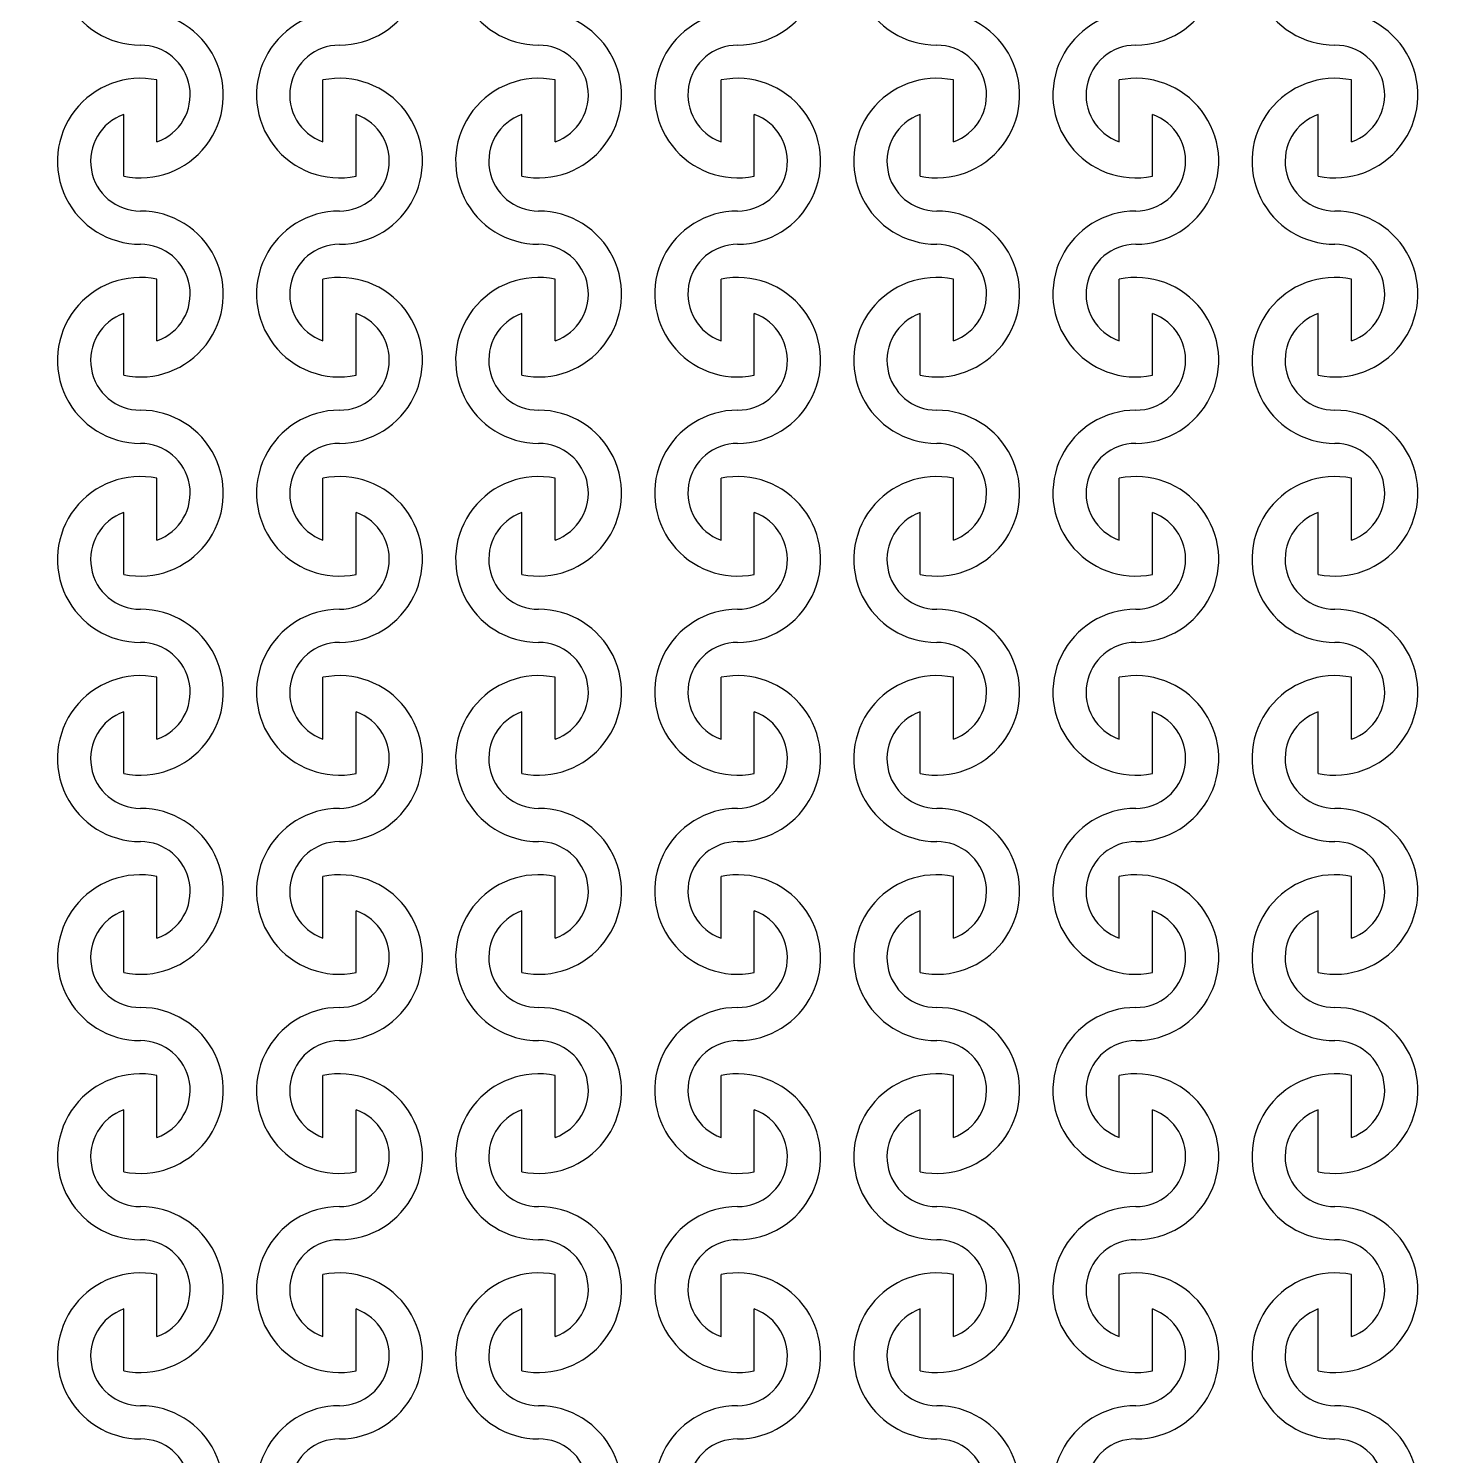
# Model space of a CAD drawing. Header units: millimetres. Extents: x 40661 to 310350, y 5158 to 133158.
# Drawn here: x 105468 to 107586, y 50621 to 52771 of the extents above; entities that cross this region are included whole.
import ezdxf

# ---------------------------------------------------------------- set-up
doc = ezdxf.new("R2010")
doc.units = ezdxf.units.MM
doc.layers.add('Clear', color=150, linetype='Continuous')

msp = doc.modelspace()

# ---------------------------------------------------------------- linework, layer by layer
for radius in [25000, 25000, 15000, 15000]:
    msp.add_circle((115660.5, 56821.1), radius)
at = {"layer": 'Clear'}
for p, q in [((105661.2, 52600.4), (105661.2, 52693.6)), ((105661.2, 52600.4), (105661.2, 52693.6)), ((105661.2, 52600.4), (105661.2, 52693.6)), ((105661.2, 52600.4), (105661.2, 52693.6)), ((105911.2, 52600.4), (105911.2, 52693.6)), ((105911.2, 52600.4), (105911.2, 52693.6)), ((105911.2, 52600.4), (105911.2, 52693.6)), ((105911.2, 52600.4), (105911.2, 52693.6)), ((106261.2, 52600.4), (106261.2, 52693.6)), ((106261.2, 52600.4), (106261.2, 52693.6)), ((106261.2, 52600.4), (106261.2, 52693.6)), ((106261.2, 52600.4), (106261.2, 52693.6)), ((106511.2, 52600.4), (106511.2, 52693.6)), ((106511.2, 52600.4), (106511.2, 52693.6)), ((106511.2, 52600.4), (106511.2, 52693.6)), ((106511.2, 52600.4), (106511.2, 52693.6)), ((106861.2, 52600.4), (106861.2, 52693.6)), ((106861.2, 52600.4), (106861.2, 52693.6)), ((106861.2, 52600.4), (106861.2, 52693.6)), ((106861.2, 52600.4), (106861.2, 52693.6)), ((107111.2, 52600.4), (107111.2, 52693.6)), ((107111.2, 52600.4), (107111.2, 52693.6)), ((107111.2, 52600.4), (107111.2, 52693.6)), ((107111.2, 52600.4), (107111.2, 52693.6)), ((107461.2, 52600.4), (107461.2, 52693.6)), ((107461.2, 52600.4), (107461.2, 52693.6)), ((107461.2, 52600.4), (107461.2, 52693.6)), ((107461.2, 52600.4), (107461.2, 52693.6)), ((105611.2, 52548.6), (105611.2, 52641.8)), ((105611.2, 52548.6), (105611.2, 52641.8)), ((105611.2, 52548.6), (105611.2, 52641.8)), ((105611.2, 52548.6), (105611.2, 52641.8)), ((105961.2, 52548.6), (105961.2, 52641.8)), ((105961.2, 52548.6), (105961.2, 52641.8)), ((105961.2, 52548.6), (105961.2, 52641.8)), ((105961.2, 52548.6), (105961.2, 52641.8)), ((106211.2, 52548.6), (106211.2, 52641.8)), ((106211.2, 52548.6), (106211.2, 52641.8)), ((106211.2, 52548.6), (106211.2, 52641.8)), ((106211.2, 52548.6), (106211.2, 52641.8)), ((106561.2, 52548.6), (106561.2, 52641.8)), ((106561.2, 52548.6), (106561.2, 52641.8)), ((106561.2, 52548.6), (106561.2, 52641.8)), ((106561.2, 52548.6), (106561.2, 52641.8)), ((106811.2, 52548.6), (106811.2, 52641.8)), ((106811.2, 52548.6), (106811.2, 52641.8)), ((106811.2, 52548.6), (106811.2, 52641.8)), ((106811.2, 52548.6), (106811.2, 52641.8)), ((107161.2, 52548.6), (107161.2, 52641.8)), ((107161.2, 52548.6), (107161.2, 52641.8)), ((107161.2, 52548.6), (107161.2, 52641.8)), ((107161.2, 52548.6), (107161.2, 52641.8)), ((107411.2, 52548.6), (107411.2, 52641.8)), ((107411.2, 52548.6), (107411.2, 52641.8)), ((107411.2, 52548.6), (107411.2, 52641.8)), ((107411.2, 52548.6), (107411.2, 52641.8)), ((105661.2, 52300.4), (105661.2, 52393.6)), ((105661.2, 52300.4), (105661.2, 52393.6)), ((105661.2, 52300.4), (105661.2, 52393.6)), ((105661.2, 52300.4), (105661.2, 52393.6)), ((105911.2, 52300.4), (105911.2, 52393.6)), ((105911.2, 52300.4), (105911.2, 52393.6)), ((105911.2, 52300.4), (105911.2, 52393.6)), ((105911.2, 52300.4), (105911.2, 52393.6)), ((106261.2, 52300.4), (106261.2, 52393.6)), ((106261.2, 52300.4), (106261.2, 52393.6)), ((106261.2, 52300.4), (106261.2, 52393.6)), ((106261.2, 52300.4), (106261.2, 52393.6)), ((106511.2, 52300.4), (106511.2, 52393.6)), ((106511.2, 52300.4), (106511.2, 52393.6)), ((106511.2, 52300.4), (106511.2, 52393.6)), ((106511.2, 52300.4), (106511.2, 52393.6)), ((106861.2, 52300.4), (106861.2, 52393.6)), ((106861.2, 52300.4), (106861.2, 52393.6)), ((106861.2, 52300.4), (106861.2, 52393.6)), ((106861.2, 52300.4), (106861.2, 52393.6)), ((107111.2, 52300.4), (107111.2, 52393.6)), ((107111.2, 52300.4), (107111.2, 52393.6)), ((107111.2, 52300.4), (107111.2, 52393.6)), ((107111.2, 52300.4), (107111.2, 52393.6)), ((107461.2, 52300.4), (107461.2, 52393.6)), ((107461.2, 52300.4), (107461.2, 52393.6)), ((107461.2, 52300.4), (107461.2, 52393.6)), ((107461.2, 52300.4), (107461.2, 52393.6)), ((105611.2, 52248.6), (105611.2, 52341.8)), ((105611.2, 52248.6), (105611.2, 52341.8)), ((105611.2, 52248.6), (105611.2, 52341.8)), ((105611.2, 52248.6), (105611.2, 52341.8)), ((105961.2, 52248.6), (105961.2, 52341.8)), ((105961.2, 52248.6), (105961.2, 52341.8)), ((105961.2, 52248.6), (105961.2, 52341.8)), ((105961.2, 52248.6), (105961.2, 52341.8)), ((106211.2, 52248.6), (106211.2, 52341.8)), ((106211.2, 52248.6), (106211.2, 52341.8)), ((106211.2, 52248.6), (106211.2, 52341.8)), ((106211.2, 52248.6), (106211.2, 52341.8)), ((106561.2, 52248.6), (106561.2, 52341.8)), ((106561.2, 52248.6), (106561.2, 52341.8)), ((106561.2, 52248.6), (106561.2, 52341.8)), ((106561.2, 52248.6), (106561.2, 52341.8)), ((106811.2, 52248.6), (106811.2, 52341.8)), ((106811.2, 52248.6), (106811.2, 52341.8)), ((106811.2, 52248.6), (106811.2, 52341.8)), ((106811.2, 52248.6), (106811.2, 52341.8)), ((107161.2, 52248.6), (107161.2, 52341.8)), ((107161.2, 52248.6), (107161.2, 52341.8)), ((107161.2, 52248.6), (107161.2, 52341.8)), ((107161.2, 52248.6), (107161.2, 52341.8)), ((107411.2, 52248.6), (107411.2, 52341.8)), ((107411.2, 52248.6), (107411.2, 52341.8)), ((107411.2, 52248.6), (107411.2, 52341.8)), ((107411.2, 52248.6), (107411.2, 52341.8)), ((105661.2, 52000.4), (105661.2, 52093.6)), ((105661.2, 52000.4), (105661.2, 52093.6)), ((105661.2, 52000.4), (105661.2, 52093.6)), ((105661.2, 52000.4), (105661.2, 52093.6)), ((105911.2, 52000.4), (105911.2, 52093.6)), ((105911.2, 52000.4), (105911.2, 52093.6)), ((105911.2, 52000.4), (105911.2, 52093.6)), ((105911.2, 52000.4), (105911.2, 52093.6)), ((106261.2, 52000.4), (106261.2, 52093.6)), ((106261.2, 52000.4), (106261.2, 52093.6)), ((106261.2, 52000.4), (106261.2, 52093.6)), ((106261.2, 52000.4), (106261.2, 52093.6)), ((106511.2, 52000.4), (106511.2, 52093.6)), ((106511.2, 52000.4), (106511.2, 52093.6)), ((106511.2, 52000.4), (106511.2, 52093.6)), ((106511.2, 52000.4), (106511.2, 52093.6)), ((106861.2, 52000.4), (106861.2, 52093.6)), ((106861.2, 52000.4), (106861.2, 52093.6)), ((106861.2, 52000.4), (106861.2, 52093.6)), ((106861.2, 52000.4), (106861.2, 52093.6)), ((107111.2, 52000.4), (107111.2, 52093.6)), ((107111.2, 52000.4), (107111.2, 52093.6)), ((107111.2, 52000.4), (107111.2, 52093.6)), ((107111.2, 52000.4), (107111.2, 52093.6)), ((107461.2, 52000.4), (107461.2, 52093.6)), ((107461.2, 52000.4), (107461.2, 52093.6)), ((107461.2, 52000.4), (107461.2, 52093.6)), ((107461.2, 52000.4), (107461.2, 52093.6)), ((105611.2, 51948.6), (105611.2, 52041.8)), ((105611.2, 51948.6), (105611.2, 52041.8)), ((105611.2, 51948.6), (105611.2, 52041.8)), ((105611.2, 51948.6), (105611.2, 52041.8)), ((105961.2, 51948.6), (105961.2, 52041.8)), ((105961.2, 51948.6), (105961.2, 52041.8)), ((105961.2, 51948.6), (105961.2, 52041.8)), ((105961.2, 51948.6), (105961.2, 52041.8)), ((106211.2, 51948.6), (106211.2, 52041.8)), ((106211.2, 51948.6), (106211.2, 52041.8)), ((106211.2, 51948.6), (106211.2, 52041.8)), ((106211.2, 51948.6), (106211.2, 52041.8)), ((106561.2, 51948.6), (106561.2, 52041.8)), ((106561.2, 51948.6), (106561.2, 52041.8)), ((106561.2, 51948.6), (106561.2, 52041.8)), ((106561.2, 51948.6), (106561.2, 52041.8)), ((106811.2, 51948.6), (106811.2, 52041.8)), ((106811.2, 51948.6), (106811.2, 52041.8)), ((106811.2, 51948.6), (106811.2, 52041.8)), ((106811.2, 51948.6), (106811.2, 52041.8)), ((107161.2, 51948.6), (107161.2, 52041.8)), ((107161.2, 51948.6), (107161.2, 52041.8)), ((107161.2, 51948.6), (107161.2, 52041.8)), ((107161.2, 51948.6), (107161.2, 52041.8)), ((107411.2, 51948.6), (107411.2, 52041.8)), ((107411.2, 51948.6), (107411.2, 52041.8)), ((107411.2, 51948.6), (107411.2, 52041.8)), ((107411.2, 51948.6), (107411.2, 52041.8)), ((105661.2, 51700.4), (105661.2, 51793.6)), ((105661.2, 51700.4), (105661.2, 51793.6)), ((105661.2, 51700.4), (105661.2, 51793.6)), ((105661.2, 51700.4), (105661.2, 51793.6)), ((105911.2, 51700.4), (105911.2, 51793.6)), ((105911.2, 51700.4), (105911.2, 51793.6)), ((105911.2, 51700.4), (105911.2, 51793.6)), ((105911.2, 51700.4), (105911.2, 51793.6)), ((106261.2, 51700.4), (106261.2, 51793.6)), ((106261.2, 51700.4), (106261.2, 51793.6)), ((106261.2, 51700.4), (106261.2, 51793.6)), ((106261.2, 51700.4), (106261.2, 51793.6)), ((106511.2, 51700.4), (106511.2, 51793.6)), ((106511.2, 51700.4), (106511.2, 51793.6)), ((106511.2, 51700.4), (106511.2, 51793.6)), ((106511.2, 51700.4), (106511.2, 51793.6)), ((106861.2, 51700.4), (106861.2, 51793.6)), ((106861.2, 51700.4), (106861.2, 51793.6)), ((106861.2, 51700.4), (106861.2, 51793.6)), ((106861.2, 51700.4), (106861.2, 51793.6)), ((107111.2, 51700.4), (107111.2, 51793.6)), ((107111.2, 51700.4), (107111.2, 51793.6)), ((107111.2, 51700.4), (107111.2, 51793.6)), ((107111.2, 51700.4), (107111.2, 51793.6)), ((107461.2, 51700.4), (107461.2, 51793.6)), ((107461.2, 51700.4), (107461.2, 51793.6)), ((107461.2, 51700.4), (107461.2, 51793.6)), ((107461.2, 51700.4), (107461.2, 51793.6)), ((105611.2, 51648.6), (105611.2, 51741.8)), ((105611.2, 51648.6), (105611.2, 51741.8)), ((105611.2, 51648.6), (105611.2, 51741.8)), ((105611.2, 51648.6), (105611.2, 51741.8)), ((105961.2, 51648.6), (105961.2, 51741.8)), ((105961.2, 51648.6), (105961.2, 51741.8)), ((105961.2, 51648.6), (105961.2, 51741.8)), ((105961.2, 51648.6), (105961.2, 51741.8)), ((106211.2, 51648.6), (106211.2, 51741.8)), ((106211.2, 51648.6), (106211.2, 51741.8)), ((106211.2, 51648.6), (106211.2, 51741.8)), ((106211.2, 51648.6), (106211.2, 51741.8)), ((106561.2, 51648.6), (106561.2, 51741.8)), ((106561.2, 51648.6), (106561.2, 51741.8)), ((106561.2, 51648.6), (106561.2, 51741.8)), ((106561.2, 51648.6), (106561.2, 51741.8)), ((106811.2, 51648.6), (106811.2, 51741.8)), ((106811.2, 51648.6), (106811.2, 51741.8)), ((106811.2, 51648.6), (106811.2, 51741.8)), ((106811.2, 51648.6), (106811.2, 51741.8)), ((107161.2, 51648.6), (107161.2, 51741.8)), ((107161.2, 51648.6), (107161.2, 51741.8)), ((107161.2, 51648.6), (107161.2, 51741.8)), ((107161.2, 51648.6), (107161.2, 51741.8)), ((107411.2, 51648.6), (107411.2, 51741.8)), ((107411.2, 51648.6), (107411.2, 51741.8)), ((107411.2, 51648.6), (107411.2, 51741.8)), ((107411.2, 51648.6), (107411.2, 51741.8)), ((105661.2, 51400.4), (105661.2, 51493.6)), ((105661.2, 51400.4), (105661.2, 51493.6)), ((105661.2, 51400.4), (105661.2, 51493.6)), ((105661.2, 51400.4), (105661.2, 51493.6)), ((105911.2, 51400.4), (105911.2, 51493.6)), ((105911.2, 51400.4), (105911.2, 51493.6)), ((105911.2, 51400.4), (105911.2, 51493.6)), ((105911.2, 51400.4), (105911.2, 51493.6)), ((106261.2, 51400.4), (106261.2, 51493.6)), ((106261.2, 51400.4), (106261.2, 51493.6)), ((106261.2, 51400.4), (106261.2, 51493.6)), ((106261.2, 51400.4), (106261.2, 51493.6)), ((106511.2, 51400.4), (106511.2, 51493.6)), ((106511.2, 51400.4), (106511.2, 51493.6)), ((106511.2, 51400.4), (106511.2, 51493.6)), ((106511.2, 51400.4), (106511.2, 51493.6)), ((106861.2, 51400.4), (106861.2, 51493.6)), ((106861.2, 51400.4), (106861.2, 51493.6)), ((106861.2, 51400.4), (106861.2, 51493.6)), ((106861.2, 51400.4), (106861.2, 51493.6)), ((107111.2, 51400.4), (107111.2, 51493.6)), ((107111.2, 51400.4), (107111.2, 51493.6)), ((107111.2, 51400.4), (107111.2, 51493.6)), ((107111.2, 51400.4), (107111.2, 51493.6)), ((107461.2, 51400.4), (107461.2, 51493.6)), ((107461.2, 51400.4), (107461.2, 51493.6)), ((107461.2, 51400.4), (107461.2, 51493.6)), ((107461.2, 51400.4), (107461.2, 51493.6)), ((105611.2, 51348.6), (105611.2, 51441.8)), ((105611.2, 51348.6), (105611.2, 51441.8)), ((105611.2, 51348.6), (105611.2, 51441.8)), ((105611.2, 51348.6), (105611.2, 51441.8)), ((105961.2, 51348.6), (105961.2, 51441.8)), ((105961.2, 51348.6), (105961.2, 51441.8)), ((105961.2, 51348.6), (105961.2, 51441.8)), ((105961.2, 51348.6), (105961.2, 51441.8)), ((106211.2, 51348.6), (106211.2, 51441.8)), ((106211.2, 51348.6), (106211.2, 51441.8)), ((106211.2, 51348.6), (106211.2, 51441.8)), ((106211.2, 51348.6), (106211.2, 51441.8)), ((106561.2, 51348.6), (106561.2, 51441.8)), ((106561.2, 51348.6), (106561.2, 51441.8)), ((106561.2, 51348.6), (106561.2, 51441.8)), ((106561.2, 51348.6), (106561.2, 51441.8)), ((106811.2, 51348.6), (106811.2, 51441.8)), ((106811.2, 51348.6), (106811.2, 51441.8)), ((106811.2, 51348.6), (106811.2, 51441.8)), ((106811.2, 51348.6), (106811.2, 51441.8)), ((107161.2, 51348.6), (107161.2, 51441.8)), ((107161.2, 51348.6), (107161.2, 51441.8)), ((107161.2, 51348.6), (107161.2, 51441.8)), ((107161.2, 51348.6), (107161.2, 51441.8)), ((107411.2, 51348.6), (107411.2, 51441.8)), ((107411.2, 51348.6), (107411.2, 51441.8)), ((107411.2, 51348.6), (107411.2, 51441.8)), ((107411.2, 51348.6), (107411.2, 51441.8)), ((105661.2, 51100.4), (105661.2, 51193.6)), ((105661.2, 51100.4), (105661.2, 51193.6)), ((105661.2, 51100.4), (105661.2, 51193.6)), ((105661.2, 51100.4), (105661.2, 51193.6)), ((105911.2, 51100.4), (105911.2, 51193.6)), ((105911.2, 51100.4), (105911.2, 51193.6)), ((105911.2, 51100.4), (105911.2, 51193.6)), ((105911.2, 51100.4), (105911.2, 51193.6)), ((106261.2, 51100.4), (106261.2, 51193.6)), ((106261.2, 51100.4), (106261.2, 51193.6)), ((106261.2, 51100.4), (106261.2, 51193.6)), ((106261.2, 51100.4), (106261.2, 51193.6)), ((106511.2, 51100.4), (106511.2, 51193.6)), ((106511.2, 51100.4), (106511.2, 51193.6)), ((106511.2, 51100.4), (106511.2, 51193.6)), ((106511.2, 51100.4), (106511.2, 51193.6)), ((106861.2, 51100.4), (106861.2, 51193.6)), ((106861.2, 51100.4), (106861.2, 51193.6)), ((106861.2, 51100.4), (106861.2, 51193.6)), ((106861.2, 51100.4), (106861.2, 51193.6)), ((107111.2, 51100.4), (107111.2, 51193.6)), ((107111.2, 51100.4), (107111.2, 51193.6)), ((107111.2, 51100.4), (107111.2, 51193.6)), ((107111.2, 51100.4), (107111.2, 51193.6)), ((107461.2, 51100.4), (107461.2, 51193.6)), ((107461.2, 51100.4), (107461.2, 51193.6)), ((107461.2, 51100.4), (107461.2, 51193.6)), ((107461.2, 51100.4), (107461.2, 51193.6)), ((105611.2, 51048.6), (105611.2, 51141.8)), ((105611.2, 51048.6), (105611.2, 51141.8)), ((105611.2, 51048.6), (105611.2, 51141.8)), ((105611.2, 51048.6), (105611.2, 51141.8)), ((105961.2, 51048.6), (105961.2, 51141.8)), ((105961.2, 51048.6), (105961.2, 51141.8)), ((105961.2, 51048.6), (105961.2, 51141.8)), ((105961.2, 51048.6), (105961.2, 51141.8)), ((106211.2, 51048.6), (106211.2, 51141.8)), ((106211.2, 51048.6), (106211.2, 51141.8)), ((106211.2, 51048.6), (106211.2, 51141.8)), ((106211.2, 51048.6), (106211.2, 51141.8)), ((106561.2, 51048.6), (106561.2, 51141.8)), ((106561.2, 51048.6), (106561.2, 51141.8)), ((106561.2, 51048.6), (106561.2, 51141.8)), ((106561.2, 51048.6), (106561.2, 51141.8)), ((106811.2, 51048.6), (106811.2, 51141.8)), ((106811.2, 51048.6), (106811.2, 51141.8)), ((106811.2, 51048.6), (106811.2, 51141.8)), ((106811.2, 51048.6), (106811.2, 51141.8)), ((107161.2, 51048.6), (107161.2, 51141.8)), ((107161.2, 51048.6), (107161.2, 51141.8)), ((107161.2, 51048.6), (107161.2, 51141.8)), ((107161.2, 51048.6), (107161.2, 51141.8)), ((107411.2, 51048.6), (107411.2, 51141.8)), ((107411.2, 51048.6), (107411.2, 51141.8)), ((107411.2, 51048.6), (107411.2, 51141.8)), ((107411.2, 51048.6), (107411.2, 51141.8)), ((105661.2, 50800.4), (105661.2, 50893.6)), ((105661.2, 50800.4), (105661.2, 50893.6)), ((105661.2, 50800.4), (105661.2, 50893.6)), ((105661.2, 50800.4), (105661.2, 50893.6)), ((105911.2, 50800.4), (105911.2, 50893.6)), ((105911.2, 50800.4), (105911.2, 50893.6)), ((105911.2, 50800.4), (105911.2, 50893.6)), ((105911.2, 50800.4), (105911.2, 50893.6)), ((106261.2, 50800.4), (106261.2, 50893.6)), ((106261.2, 50800.4), (106261.2, 50893.6)), ((106261.2, 50800.4), (106261.2, 50893.6)), ((106261.2, 50800.4), (106261.2, 50893.6)), ((106511.2, 50800.4), (106511.2, 50893.6)), ((106511.2, 50800.4), (106511.2, 50893.6)), ((106511.2, 50800.4), (106511.2, 50893.6)), ((106511.2, 50800.4), (106511.2, 50893.6)), ((106861.2, 50800.4), (106861.2, 50893.6)), ((106861.2, 50800.4), (106861.2, 50893.6)), ((106861.2, 50800.4), (106861.2, 50893.6)), ((106861.2, 50800.4), (106861.2, 50893.6)), ((107111.2, 50800.4), (107111.2, 50893.6)), ((107111.2, 50800.4), (107111.2, 50893.6)), ((107111.2, 50800.4), (107111.2, 50893.6)), ((107111.2, 50800.4), (107111.2, 50893.6)), ((107461.2, 50800.4), (107461.2, 50893.6)), ((107461.2, 50800.4), (107461.2, 50893.6)), ((107461.2, 50800.4), (107461.2, 50893.6)), ((107461.2, 50800.4), (107461.2, 50893.6)), ((105611.2, 50748.6), (105611.2, 50841.8)), ((105611.2, 50748.6), (105611.2, 50841.8)), ((105611.2, 50748.6), (105611.2, 50841.8)), ((105611.2, 50748.6), (105611.2, 50841.8)), ((105961.2, 50748.6), (105961.2, 50841.8)), ((105961.2, 50748.6), (105961.2, 50841.8)), ((105961.2, 50748.6), (105961.2, 50841.8)), ((105961.2, 50748.6), (105961.2, 50841.8)), ((106211.2, 50748.6), (106211.2, 50841.8)), ((106211.2, 50748.6), (106211.2, 50841.8)), ((106211.2, 50748.6), (106211.2, 50841.8)), ((106211.2, 50748.6), (106211.2, 50841.8)), ((106561.2, 50748.6), (106561.2, 50841.8)), ((106561.2, 50748.6), (106561.2, 50841.8)), ((106561.2, 50748.6), (106561.2, 50841.8)), ((106561.2, 50748.6), (106561.2, 50841.8)), ((106811.2, 50748.6), (106811.2, 50841.8)), ((106811.2, 50748.6), (106811.2, 50841.8)), ((106811.2, 50748.6), (106811.2, 50841.8)), ((106811.2, 50748.6), (106811.2, 50841.8)), ((107161.2, 50748.6), (107161.2, 50841.8)), ((107161.2, 50748.6), (107161.2, 50841.8)), ((107161.2, 50748.6), (107161.2, 50841.8)), ((107161.2, 50748.6), (107161.2, 50841.8)), ((107411.2, 50748.6), (107411.2, 50841.8)), ((107411.2, 50748.6), (107411.2, 50841.8)), ((107411.2, 50748.6), (107411.2, 50841.8)), ((107411.2, 50748.6), (107411.2, 50841.8))]:
    msp.add_line(p, q, dxfattribs=at)
for centre, radius, start, end in [((105636.2, 52871.1), 125, 78.463, 270), ((105636.2, 52871.1), 125, 78.463, 270), ((105936.2, 52871.1), 125, 270, 101.537), ((105936.2, 52871.1), 125, 270, 101.537), ((106236.2, 52871.1), 125, 78.463, 270), ((106236.2, 52871.1), 125, 78.463, 270), ((106536.2, 52871.1), 125, 270, 101.537), ((106536.2, 52871.1), 125, 270, 101.537), ((106836.2, 52871.1), 125, 78.463, 270), ((106836.2, 52871.1), 125, 78.463, 270), ((107136.2, 52871.1), 125, 270, 101.537), ((107136.2, 52871.1), 125, 270, 101.537), ((107436.2, 52871.1), 125, 78.463, 270), ((107436.2, 52871.1), 125, 78.463, 270), ((105636.2, 52671.1), 125, 258.463, 90), ((105636.2, 52671.1), 125, 258.463, 90), ((105936.2, 52671.1), 125, 90, 281.537), ((105936.2, 52671.1), 125, 90, 281.537), ((106236.2, 52671.1), 125, 258.463, 90), ((106236.2, 52671.1), 125, 258.463, 90), ((106536.2, 52671.1), 125, 90, 281.537), ((106536.2, 52671.1), 125, 90, 281.537), ((106836.2, 52671.1), 125, 258.463, 90), ((106836.2, 52671.1), 125, 258.463, 90), ((107136.2, 52671.1), 125, 90, 281.537), ((107136.2, 52671.1), 125, 90, 281.537), ((107436.2, 52671.1), 125, 258.463, 90), ((107436.2, 52671.1), 125, 258.463, 90), ((105636.2, 52671.1), 75, 289.4712, 90), ((105636.2, 52671.1), 75, 289.4712, 90), ((105936.2, 52671.1), 75, 90, 250.5288), ((105936.2, 52671.1), 75, 90, 250.5288), ((106236.2, 52671.1), 75, 289.4712, 90), ((106236.2, 52671.1), 75, 289.4712, 90), ((106536.2, 52671.1), 75, 90, 250.5288), ((106536.2, 52671.1), 75, 90, 250.5288), ((106836.2, 52671.1), 75, 289.4712, 90), ((106836.2, 52671.1), 75, 289.4712, 90), ((107136.2, 52671.1), 75, 90, 250.5288), ((107136.2, 52671.1), 75, 90, 250.5288), ((107436.2, 52671.1), 75, 289.4712, 90), ((107436.2, 52671.1), 75, 289.4712, 90), ((105636.2, 52571.1), 125, 78.463, 270), ((105636.2, 52571.1), 125, 78.463, 270), ((105936.2, 52571.1), 125, 270, 101.537), ((105936.2, 52571.1), 125, 270, 101.537), ((106236.2, 52571.1), 125, 78.463, 270), ((106236.2, 52571.1), 125, 78.463, 270), ((106536.2, 52571.1), 125, 270, 101.537), ((106536.2, 52571.1), 125, 270, 101.537), ((106836.2, 52571.1), 125, 78.463, 270), ((106836.2, 52571.1), 125, 78.463, 270), ((107136.2, 52571.1), 125, 270, 101.537), ((107136.2, 52571.1), 125, 270, 101.537), ((107436.2, 52571.1), 125, 78.463, 270), ((107436.2, 52571.1), 125, 78.463, 270), ((105636.2, 52571.1), 75, 109.4712, 270), ((105636.2, 52571.1), 75, 109.4712, 270), ((105936.2, 52571.1), 75, 270, 70.5288), ((105936.2, 52571.1), 75, 270, 70.5288), ((106236.2, 52571.1), 75, 109.4712, 270), ((106236.2, 52571.1), 75, 109.4712, 270), ((106536.2, 52571.1), 75, 270, 70.5288), ((106536.2, 52571.1), 75, 270, 70.5288), ((106836.2, 52571.1), 75, 109.4712, 270), ((106836.2, 52571.1), 75, 109.4712, 270), ((107136.2, 52571.1), 75, 270, 70.5288), ((107136.2, 52571.1), 75, 270, 70.5288), ((107436.2, 52571.1), 75, 109.4712, 270), ((107436.2, 52571.1), 75, 109.4712, 270), ((105636.2, 52371.1), 125, 258.463, 90), ((105636.2, 52371.1), 125, 258.463, 90), ((105936.2, 52371.1), 125, 90, 281.537), ((105936.2, 52371.1), 125, 90, 281.537), ((106236.2, 52371.1), 125, 258.463, 90), ((106236.2, 52371.1), 125, 258.463, 90), ((106536.2, 52371.1), 125, 90, 281.537), ((106536.2, 52371.1), 125, 90, 281.537), ((106836.2, 52371.1), 125, 258.463, 90), ((106836.2, 52371.1), 125, 258.463, 90), ((107136.2, 52371.1), 125, 90, 281.537), ((107136.2, 52371.1), 125, 90, 281.537), ((107436.2, 52371.1), 125, 258.463, 90), ((107436.2, 52371.1), 125, 258.463, 90), ((105636.2, 52371.1), 75, 289.4712, 90), ((105636.2, 52371.1), 75, 289.4712, 90), ((105936.2, 52371.1), 75, 90, 250.5288), ((105936.2, 52371.1), 75, 90, 250.5288), ((106236.2, 52371.1), 75, 289.4712, 90), ((106236.2, 52371.1), 75, 289.4712, 90), ((106536.2, 52371.1), 75, 90, 250.5288), ((106536.2, 52371.1), 75, 90, 250.5288), ((106836.2, 52371.1), 75, 289.4712, 90), ((106836.2, 52371.1), 75, 289.4712, 90), ((107136.2, 52371.1), 75, 90, 250.5288), ((107136.2, 52371.1), 75, 90, 250.5288), ((107436.2, 52371.1), 75, 289.4712, 90), ((107436.2, 52371.1), 75, 289.4712, 90), ((105636.2, 52271.1), 125, 78.463, 270), ((105636.2, 52271.1), 125, 78.463, 270), ((105936.2, 52271.1), 125, 270, 101.537), ((105936.2, 52271.1), 125, 270, 101.537), ((106236.2, 52271.1), 125, 78.463, 270), ((106236.2, 52271.1), 125, 78.463, 270), ((106536.2, 52271.1), 125, 270, 101.537), ((106536.2, 52271.1), 125, 270, 101.537), ((106836.2, 52271.1), 125, 78.463, 270), ((106836.2, 52271.1), 125, 78.463, 270), ((107136.2, 52271.1), 125, 270, 101.537), ((107136.2, 52271.1), 125, 270, 101.537), ((107436.2, 52271.1), 125, 78.463, 270), ((107436.2, 52271.1), 125, 78.463, 270), ((105636.2, 52271.1), 75, 109.4712, 270), ((105636.2, 52271.1), 75, 109.4712, 270), ((105936.2, 52271.1), 75, 270, 70.5288), ((105936.2, 52271.1), 75, 270, 70.5288), ((106236.2, 52271.1), 75, 109.4712, 270), ((106236.2, 52271.1), 75, 109.4712, 270), ((106536.2, 52271.1), 75, 270, 70.5288), ((106536.2, 52271.1), 75, 270, 70.5288), ((106836.2, 52271.1), 75, 109.4712, 270), ((106836.2, 52271.1), 75, 109.4712, 270), ((107136.2, 52271.1), 75, 270, 70.5288), ((107136.2, 52271.1), 75, 270, 70.5288), ((107436.2, 52271.1), 75, 109.4712, 270), ((107436.2, 52271.1), 75, 109.4712, 270), ((105636.2, 52071.1), 125, 258.463, 90), ((105636.2, 52071.1), 125, 258.463, 90), ((105936.2, 52071.1), 125, 90, 281.537), ((105936.2, 52071.1), 125, 90, 281.537), ((106236.2, 52071.1), 125, 258.463, 90), ((106236.2, 52071.1), 125, 258.463, 90), ((106536.2, 52071.1), 125, 90, 281.537), ((106536.2, 52071.1), 125, 90, 281.537), ((106836.2, 52071.1), 125, 258.463, 90), ((106836.2, 52071.1), 125, 258.463, 90), ((107136.2, 52071.1), 125, 90, 281.537), ((107136.2, 52071.1), 125, 90, 281.537), ((107436.2, 52071.1), 125, 258.463, 90), ((107436.2, 52071.1), 125, 258.463, 90), ((105636.2, 52071.1), 75, 289.4712, 90), ((105636.2, 52071.1), 75, 289.4712, 90), ((105936.2, 52071.1), 75, 90, 250.5288), ((105936.2, 52071.1), 75, 90, 250.5288), ((106236.2, 52071.1), 75, 289.4712, 90), ((106236.2, 52071.1), 75, 289.4712, 90), ((106536.2, 52071.1), 75, 90, 250.5288), ((106536.2, 52071.1), 75, 90, 250.5288), ((106836.2, 52071.1), 75, 289.4712, 90), ((106836.2, 52071.1), 75, 289.4712, 90), ((107136.2, 52071.1), 75, 90, 250.5288), ((107136.2, 52071.1), 75, 90, 250.5288), ((107436.2, 52071.1), 75, 289.4712, 90), ((107436.2, 52071.1), 75, 289.4712, 90), ((105636.2, 51971.1), 125, 78.463, 270), ((105636.2, 51971.1), 125, 78.463, 270), ((105936.2, 51971.1), 125, 270, 101.537), ((105936.2, 51971.1), 125, 270, 101.537), ((106236.2, 51971.1), 125, 78.463, 270), ((106236.2, 51971.1), 125, 78.463, 270), ((106536.2, 51971.1), 125, 270, 101.537), ((106536.2, 51971.1), 125, 270, 101.537), ((106836.2, 51971.1), 125, 78.463, 270), ((106836.2, 51971.1), 125, 78.463, 270), ((107136.2, 51971.1), 125, 270, 101.537), ((107136.2, 51971.1), 125, 270, 101.537), ((107436.2, 51971.1), 125, 78.463, 270), ((107436.2, 51971.1), 125, 78.463, 270), ((105636.2, 51971.1), 75, 109.4712, 270), ((105636.2, 51971.1), 75, 109.4712, 270), ((105936.2, 51971.1), 75, 270, 70.5288), ((105936.2, 51971.1), 75, 270, 70.5288), ((106236.2, 51971.1), 75, 109.4712, 270), ((106236.2, 51971.1), 75, 109.4712, 270), ((106536.2, 51971.1), 75, 270, 70.5288), ((106536.2, 51971.1), 75, 270, 70.5288), ((106836.2, 51971.1), 75, 109.4712, 270), ((106836.2, 51971.1), 75, 109.4712, 270), ((107136.2, 51971.1), 75, 270, 70.5288), ((107136.2, 51971.1), 75, 270, 70.5288), ((107436.2, 51971.1), 75, 109.4712, 270), ((107436.2, 51971.1), 75, 109.4712, 270), ((105636.2, 51771.1), 125, 258.463, 90), ((105636.2, 51771.1), 125, 258.463, 90), ((105936.2, 51771.1), 125, 90, 281.537), ((105936.2, 51771.1), 125, 90, 281.537), ((106236.2, 51771.1), 125, 258.463, 90), ((106236.2, 51771.1), 125, 258.463, 90), ((106536.2, 51771.1), 125, 90, 281.537), ((106536.2, 51771.1), 125, 90, 281.537), ((106836.2, 51771.1), 125, 258.463, 90), ((106836.2, 51771.1), 125, 258.463, 90), ((107136.2, 51771.1), 125, 90, 281.537), ((107136.2, 51771.1), 125, 90, 281.537), ((107436.2, 51771.1), 125, 258.463, 90), ((107436.2, 51771.1), 125, 258.463, 90), ((105636.2, 51771.1), 75, 289.4712, 90), ((105636.2, 51771.1), 75, 289.4712, 90), ((105936.2, 51771.1), 75, 90, 250.5288), ((105936.2, 51771.1), 75, 90, 250.5288), ((106236.2, 51771.1), 75, 289.4712, 90), ((106236.2, 51771.1), 75, 289.4712, 90), ((106536.2, 51771.1), 75, 90, 250.5288), ((106536.2, 51771.1), 75, 90, 250.5288), ((106836.2, 51771.1), 75, 289.4712, 90), ((106836.2, 51771.1), 75, 289.4712, 90), ((107136.2, 51771.1), 75, 90, 250.5288), ((107136.2, 51771.1), 75, 90, 250.5288), ((107436.2, 51771.1), 75, 289.4712, 90), ((107436.2, 51771.1), 75, 289.4712, 90), ((105636.2, 51671.1), 125, 78.463, 270), ((105636.2, 51671.1), 125, 78.463, 270), ((105936.2, 51671.1), 125, 270, 101.537), ((105936.2, 51671.1), 125, 270, 101.537), ((106236.2, 51671.1), 125, 78.463, 270), ((106236.2, 51671.1), 125, 78.463, 270), ((106536.2, 51671.1), 125, 270, 101.537), ((106536.2, 51671.1), 125, 270, 101.537), ((106836.2, 51671.1), 125, 78.463, 270), ((106836.2, 51671.1), 125, 78.463, 270), ((107136.2, 51671.1), 125, 270, 101.537), ((107136.2, 51671.1), 125, 270, 101.537), ((107436.2, 51671.1), 125, 78.463, 270), ((107436.2, 51671.1), 125, 78.463, 270), ((105636.2, 51671.1), 75, 109.4712, 270), ((105636.2, 51671.1), 75, 109.4712, 270), ((105936.2, 51671.1), 75, 270, 70.5288), ((105936.2, 51671.1), 75, 270, 70.5288), ((106236.2, 51671.1), 75, 109.4712, 270), ((106236.2, 51671.1), 75, 109.4712, 270), ((106536.2, 51671.1), 75, 270, 70.5288), ((106536.2, 51671.1), 75, 270, 70.5288), ((106836.2, 51671.1), 75, 109.4712, 270), ((106836.2, 51671.1), 75, 109.4712, 270), ((107136.2, 51671.1), 75, 270, 70.5288), ((107136.2, 51671.1), 75, 270, 70.5288), ((107436.2, 51671.1), 75, 109.4712, 270), ((107436.2, 51671.1), 75, 109.4712, 270), ((105636.2, 51471.1), 125, 258.463, 90), ((105636.2, 51471.1), 125, 258.463, 90), ((105936.2, 51471.1), 125, 90, 281.537), ((105936.2, 51471.1), 125, 90, 281.537), ((106236.2, 51471.1), 125, 258.463, 90), ((106236.2, 51471.1), 125, 258.463, 90), ((106536.2, 51471.1), 125, 90, 281.537), ((106536.2, 51471.1), 125, 90, 281.537), ((106836.2, 51471.1), 125, 258.463, 90), ((106836.2, 51471.1), 125, 258.463, 90), ((107136.2, 51471.1), 125, 90, 281.537), ((107136.2, 51471.1), 125, 90, 281.537), ((107436.2, 51471.1), 125, 258.463, 90), ((107436.2, 51471.1), 125, 258.463, 90), ((105636.2, 51471.1), 75, 289.4712, 90), ((105636.2, 51471.1), 75, 289.4712, 90), ((105936.2, 51471.1), 75, 90, 250.5288), ((105936.2, 51471.1), 75, 90, 250.5288), ((106236.2, 51471.1), 75, 289.4712, 90), ((106236.2, 51471.1), 75, 289.4712, 90), ((106536.2, 51471.1), 75, 90, 250.5288), ((106536.2, 51471.1), 75, 90, 250.5288), ((106836.2, 51471.1), 75, 289.4712, 90), ((106836.2, 51471.1), 75, 289.4712, 90), ((107136.2, 51471.1), 75, 90, 250.5288), ((107136.2, 51471.1), 75, 90, 250.5288), ((107436.2, 51471.1), 75, 289.4712, 90), ((107436.2, 51471.1), 75, 289.4712, 90), ((105636.2, 51371.1), 125, 78.463, 270), ((105636.2, 51371.1), 125, 78.463, 270), ((105936.2, 51371.1), 125, 270, 101.537), ((105936.2, 51371.1), 125, 270, 101.537), ((106236.2, 51371.1), 125, 78.463, 270), ((106236.2, 51371.1), 125, 78.463, 270), ((106536.2, 51371.1), 125, 270, 101.537), ((106536.2, 51371.1), 125, 270, 101.537), ((106836.2, 51371.1), 125, 78.463, 270), ((106836.2, 51371.1), 125, 78.463, 270), ((107136.2, 51371.1), 125, 270, 101.537), ((107136.2, 51371.1), 125, 270, 101.537), ((107436.2, 51371.1), 125, 78.463, 270), ((107436.2, 51371.1), 125, 78.463, 270), ((105636.2, 51371.1), 75, 109.4712, 270), ((105636.2, 51371.1), 75, 109.4712, 270), ((105936.2, 51371.1), 75, 270, 70.5288), ((105936.2, 51371.1), 75, 270, 70.5288), ((106236.2, 51371.1), 75, 109.4712, 270), ((106236.2, 51371.1), 75, 109.4712, 270), ((106536.2, 51371.1), 75, 270, 70.5288), ((106536.2, 51371.1), 75, 270, 70.5288), ((106836.2, 51371.1), 75, 109.4712, 270), ((106836.2, 51371.1), 75, 109.4712, 270), ((107136.2, 51371.1), 75, 270, 70.5288), ((107136.2, 51371.1), 75, 270, 70.5288), ((107436.2, 51371.1), 75, 109.4712, 270), ((107436.2, 51371.1), 75, 109.4712, 270), ((105636.2, 51171.1), 125, 258.463, 90), ((105636.2, 51171.1), 125, 258.463, 90), ((105936.2, 51171.1), 125, 90, 281.537), ((105936.2, 51171.1), 125, 90, 281.537), ((106236.2, 51171.1), 125, 258.463, 90), ((106236.2, 51171.1), 125, 258.463, 90), ((106536.2, 51171.1), 125, 90, 281.537), ((106536.2, 51171.1), 125, 90, 281.537), ((106836.2, 51171.1), 125, 258.463, 90), ((106836.2, 51171.1), 125, 258.463, 90), ((107136.2, 51171.1), 125, 90, 281.537), ((107136.2, 51171.1), 125, 90, 281.537), ((107436.2, 51171.1), 125, 258.463, 90), ((107436.2, 51171.1), 125, 258.463, 90), ((105636.2, 51171.1), 75, 289.4712, 90), ((105636.2, 51171.1), 75, 289.4712, 90), ((105936.2, 51171.1), 75, 90, 250.5288), ((105936.2, 51171.1), 75, 90, 250.5288), ((106236.2, 51171.1), 75, 289.4712, 90), ((106236.2, 51171.1), 75, 289.4712, 90), ((106536.2, 51171.1), 75, 90, 250.5288), ((106536.2, 51171.1), 75, 90, 250.5288), ((106836.2, 51171.1), 75, 289.4712, 90), ((106836.2, 51171.1), 75, 289.4712, 90), ((107136.2, 51171.1), 75, 90, 250.5288), ((107136.2, 51171.1), 75, 90, 250.5288), ((107436.2, 51171.1), 75, 289.4712, 90), ((107436.2, 51171.1), 75, 289.4712, 90), ((105636.2, 51071.1), 125, 78.463, 270), ((105636.2, 51071.1), 125, 78.463, 270), ((105936.2, 51071.1), 125, 270, 101.537), ((105936.2, 51071.1), 125, 270, 101.537), ((106236.2, 51071.1), 125, 78.463, 270), ((106236.2, 51071.1), 125, 78.463, 270), ((106536.2, 51071.1), 125, 270, 101.537), ((106536.2, 51071.1), 125, 270, 101.537), ((106836.2, 51071.1), 125, 78.463, 270), ((106836.2, 51071.1), 125, 78.463, 270), ((107136.2, 51071.1), 125, 270, 101.537), ((107136.2, 51071.1), 125, 270, 101.537), ((107436.2, 51071.1), 125, 78.463, 270), ((107436.2, 51071.1), 125, 78.463, 270), ((105636.2, 51071.1), 75, 109.4712, 270), ((105636.2, 51071.1), 75, 109.4712, 270), ((105936.2, 51071.1), 75, 270, 70.5288), ((105936.2, 51071.1), 75, 270, 70.5288), ((106236.2, 51071.1), 75, 109.4712, 270), ((106236.2, 51071.1), 75, 109.4712, 270), ((106536.2, 51071.1), 75, 270, 70.5288), ((106536.2, 51071.1), 75, 270, 70.5288), ((106836.2, 51071.1), 75, 109.4712, 270), ((106836.2, 51071.1), 75, 109.4712, 270), ((107136.2, 51071.1), 75, 270, 70.5288), ((107136.2, 51071.1), 75, 270, 70.5288), ((107436.2, 51071.1), 75, 109.4712, 270), ((107436.2, 51071.1), 75, 109.4712, 270), ((105636.2, 50871.1), 125, 258.463, 90), ((105636.2, 50871.1), 125, 258.463, 90), ((105936.2, 50871.1), 125, 90, 281.537), ((105936.2, 50871.1), 125, 90, 281.537), ((106236.2, 50871.1), 125, 258.463, 90), ((106236.2, 50871.1), 125, 258.463, 90), ((106536.2, 50871.1), 125, 90, 281.537), ((106536.2, 50871.1), 125, 90, 281.537), ((106836.2, 50871.1), 125, 258.463, 90), ((106836.2, 50871.1), 125, 258.463, 90), ((107136.2, 50871.1), 125, 90, 281.537), ((107136.2, 50871.1), 125, 90, 281.537), ((107436.2, 50871.1), 125, 258.463, 90), ((107436.2, 50871.1), 125, 258.463, 90), ((105636.2, 50871.1), 75, 289.4712, 90), ((105636.2, 50871.1), 75, 289.4712, 90), ((105936.2, 50871.1), 75, 90, 250.5288), ((105936.2, 50871.1), 75, 90, 250.5288), ((106236.2, 50871.1), 75, 289.4712, 90), ((106236.2, 50871.1), 75, 289.4712, 90), ((106536.2, 50871.1), 75, 90, 250.5288), ((106536.2, 50871.1), 75, 90, 250.5288), ((106836.2, 50871.1), 75, 289.4712, 90), ((106836.2, 50871.1), 75, 289.4712, 90), ((107136.2, 50871.1), 75, 90, 250.5288), ((107136.2, 50871.1), 75, 90, 250.5288), ((107436.2, 50871.1), 75, 289.4712, 90), ((107436.2, 50871.1), 75, 289.4712, 90), ((105636.2, 50771.1), 125, 78.463, 270), ((105636.2, 50771.1), 125, 78.463, 270), ((105936.2, 50771.1), 125, 270, 101.537), ((105936.2, 50771.1), 125, 270, 101.537), ((106236.2, 50771.1), 125, 78.463, 270), ((106236.2, 50771.1), 125, 78.463, 270), ((106536.2, 50771.1), 125, 270, 101.537), ((106536.2, 50771.1), 125, 270, 101.537), ((106836.2, 50771.1), 125, 78.463, 270), ((106836.2, 50771.1), 125, 78.463, 270), ((107136.2, 50771.1), 125, 270, 101.537), ((107136.2, 50771.1), 125, 270, 101.537), ((107436.2, 50771.1), 125, 78.463, 270), ((107436.2, 50771.1), 125, 78.463, 270), ((105636.2, 50771.1), 75, 109.4712, 270), ((105636.2, 50771.1), 75, 109.4712, 270), ((105936.2, 50771.1), 75, 270, 70.5288), ((105936.2, 50771.1), 75, 270, 70.5288), ((106236.2, 50771.1), 75, 109.4712, 270), ((106236.2, 50771.1), 75, 109.4712, 270), ((106536.2, 50771.1), 75, 270, 70.5288), ((106536.2, 50771.1), 75, 270, 70.5288), ((106836.2, 50771.1), 75, 109.4712, 270), ((106836.2, 50771.1), 75, 109.4712, 270), ((107136.2, 50771.1), 75, 270, 70.5288), ((107136.2, 50771.1), 75, 270, 70.5288), ((107436.2, 50771.1), 75, 109.4712, 270), ((107436.2, 50771.1), 75, 109.4712, 270), ((105636.2, 50571.1), 125, 258.463, 90), ((105636.2, 50571.1), 125, 258.463, 90), ((105936.2, 50571.1), 125, 90, 281.537), ((105936.2, 50571.1), 125, 90, 281.537), ((106236.2, 50571.1), 125, 258.463, 90), ((106236.2, 50571.1), 125, 258.463, 90), ((106536.2, 50571.1), 125, 90, 281.537), ((106536.2, 50571.1), 125, 90, 281.537), ((106836.2, 50571.1), 125, 258.463, 90), ((106836.2, 50571.1), 125, 258.463, 90), ((107136.2, 50571.1), 125, 90, 281.537), ((107136.2, 50571.1), 125, 90, 281.537), ((107436.2, 50571.1), 125, 258.463, 90), ((107436.2, 50571.1), 125, 258.463, 90), ((105636.2, 50571.1), 75, 289.4712, 90), ((105636.2, 50571.1), 75, 289.4712, 90), ((105936.2, 50571.1), 75, 90, 250.5288), ((105936.2, 50571.1), 75, 90, 250.5288), ((106236.2, 50571.1), 75, 289.4712, 90), ((106236.2, 50571.1), 75, 289.4712, 90), ((106536.2, 50571.1), 75, 90, 250.5288), ((106536.2, 50571.1), 75, 90, 250.5288), ((106836.2, 50571.1), 75, 289.4712, 90), ((106836.2, 50571.1), 75, 289.4712, 90), ((107136.2, 50571.1), 75, 90, 250.5288), ((107136.2, 50571.1), 75, 90, 250.5288), ((107436.2, 50571.1), 75, 289.4712, 90), ((107436.2, 50571.1), 75, 289.4712, 90)]:
    msp.add_arc(centre, radius, start, end, dxfattribs=at)

doc.saveas('drawing.dxf')
